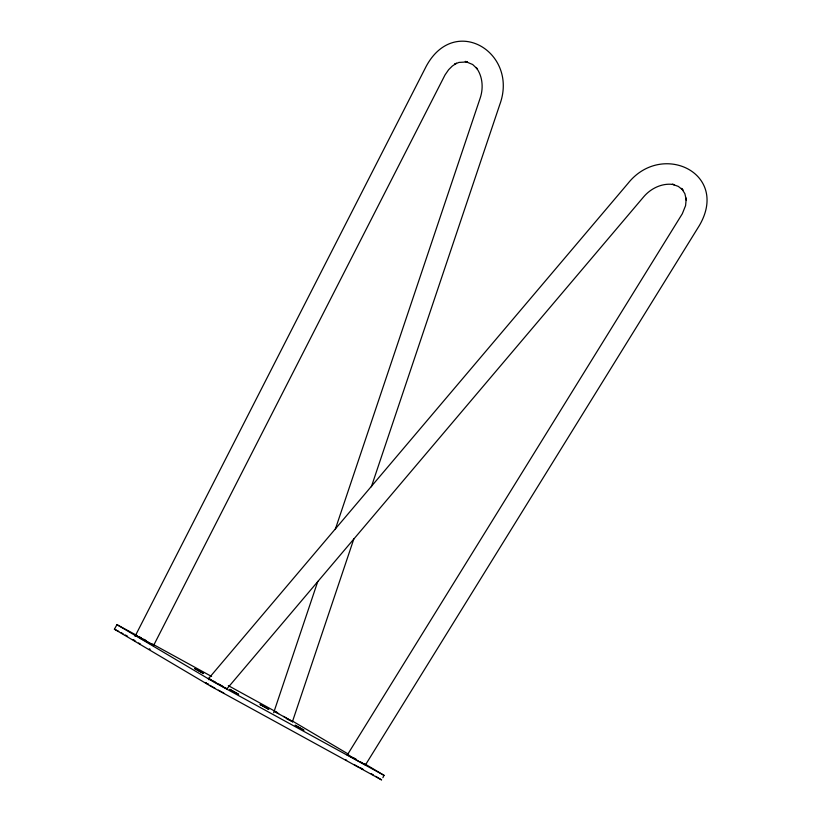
<?xml version="1.0" encoding="UTF-8"?>
<svg xmlns="http://www.w3.org/2000/svg" width="821" height="821" viewBox="0 0 821 821"><rect width="100%" height="100%" fill="white"/><g stroke="black" fill="none" stroke-linecap="round" stroke-linejoin="round"><path stroke-width="1.23" d="M273.66 712.751L317.809 581.36M335.225 529.524L480.223 97.966C483.6 87.909 482.656 76.055 476.118 67.466L477.319 68.933L472.65 64.5L465.25 61.421L467.508 61.914L458.908 62.427L454.618 64.192L456.466 63.238L452.279 66.08L448.646 69.693L445.044 74.906L153.414 645.84M353.943 538.617L292.379 721.844A10.334 0.965 18.6 0 0 287.011 719.063M371.359 486.781L499.804 104.503C518.893 52.708 454.618 13.341 426.161 66.398L135.044 636.347M375.659 776.317L381.611 779.94L211.387 686.582L114.406 629.184L116.972 624.668L136.779 635.392M382.884 777.682L384.033 775.332L365.078 764.033M347.18 755.166L682.313 213.758L685.576 205.619L686.274 198.138L686.356 200.303L684.878 193.694L681.492 188.358L683.031 190.113L678.3 186.408L672.42 184.294L674.359 184.674C662.896 182.529 651.084 188.091 643.705 196.794L226.75 689.055M365.478 764.874L699.389 225.488C729.879 173.2 661.705 140.791 627.952 183.463L208.442 678.741M114.406 629.184L118.747 631.4M384.156 775.435L213.922 682.077L116.941 624.678M206.41 683.144L205.753 682.846L208.421 684.478M223.107 692.688L223.764 692.986L222.973 692.462M133.597 639.959L134.449 640.401M224.8 687.741L226.298 688.48L224.697 687.475M138.082 636.491L135.486 635.167L153.486 645.296L149.473 642.884M210.894 679.675L208.298 678.351L223.702 687.146M207.261 683.585L208.36 684.18M222.265 692.247L218.468 690.174M360.47 768.117L363.077 769.451L362.277 768.928M278.658 713.654L274.789 711.633L292.799 721.762L283.543 716.374M139.016 636.624L141.253 637.845M143.48 639.077L145.717 640.298M152.419 643.982L211.602 676.463M228.351 685.658L277.488 712.628M120.841 632.539L123.078 633.771M125.315 634.992L127.542 636.224M139.344 637.178L142.433 638.892M360.316 762.145L365.612 764.946L359.988 761.611M359.208 767.43L354.323 764.71M213.593 681.153L215.246 682.077M358.664 761.221L347.601 754.817L356.355 759.548A10.334 2.35 31.8 0 0 352.763 757.526M144.229 639.898L147.862 641.96M215.01 688.244L209.776 685.268M218.889 684.129L223.64 686.849M138.564 643.007L140.35 644.013M291.681 720.592L348.679 754.304M360.409 767.82L361.466 768.446M135.609 641.293L133.176 639.836M371.287 773.721L373.473 775.024M345.867 759.836L346.678 760.328M149.34 648.795L150.161 649.278M141.058 638.779A10.334 2.042 27.1 0 1 150.192 643.797M208.883 679.726A10.334 1.283 40.3 0 1 209.232 678.731M195.336 668.869L194.649 668.52L203.516 673.548L195.336 668.869M260.668 704.736L259.99 704.387L268.857 709.416L260.668 704.736M230.455 689.702L229.767 689.353L238.634 694.371L230.455 689.702M295.796 725.559L295.108 725.21L303.975 730.238L295.796 725.559"/></g></svg>
